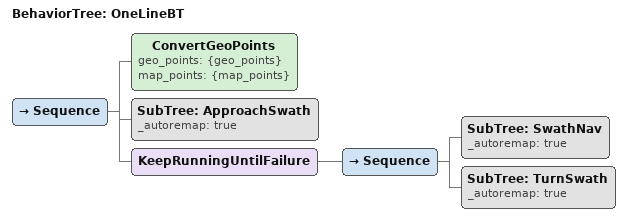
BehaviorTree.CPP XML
<root BTCPP_format="4" main_tree_to_execute="OneLineBT">
  <include path="subtrees/approach_swath.xml"/>
  <include path="subtrees/swath_nav.xml"/>
  <include path="subtrees/turn_swath.xml"/>

  <BehaviorTree ID="OneLineBT">
    <Sequence>
      <!-- Convert geo_points to map frame once at start -->
      <ConvertGeoPoints geo_points="{geo_points}" map_points="{map_points}"/>

      <!-- Drive to swath start (RS planner, RPP controller) -->
      <SubTree ID="ApproachSwath" _autoremap="true"/>

      <!-- Repeat: follow swath → turn+re-convert → repeat -->
      <KeepRunningUntilFailure>
        <Sequence>
          <SubTree ID="SwathNav"   _autoremap="true"/>
          <SubTree ID="TurnSwath"  _autoremap="true"/>
        </Sequence>
      </KeepRunningUntilFailure>
    </Sequence>
  </BehaviorTree>
</root>
